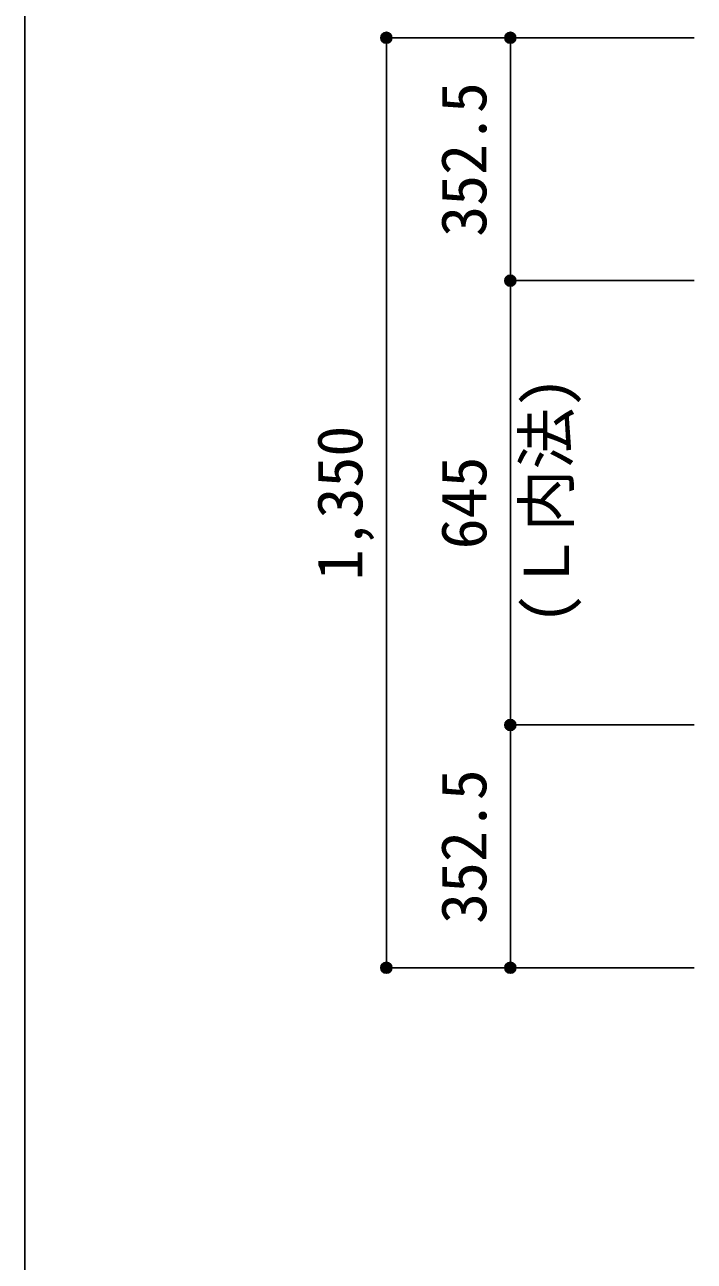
# Model space of a CAD drawing. Units: millimetres at full size, sheet at 1:30. Extents: x -5973 to 5954, y -4195 to 4201.
# Drawn here: x -5973 to -5001, y -2776 to -981 of the extents above; entities that cross this region are included whole.
import ezdxf
from ezdxf.enums import TextEntityAlignment as Align

# ---------------------------------------------------------------- set-up
doc = ezdxf.new("R2010")
doc.units = ezdxf.units.MM
doc.header["$LTSCALE"] = 30
doc.header["$PDMODE"] = 32
doc.header["$PDSIZE"] = 15
for name, color, linetype in [('0-7_文字', 4, 'Continuous'), ('0-D_寸法', 4, 'Continuous'), ('F-0_枠', 6, 'Continuous')]:
    doc.layers.add(name, color=color, linetype=linetype)
doc.styles.add('ＭＳ ゴシック', font='')
doc.styles.get('ＭＳ ゴシック').set_extended_font_data('MS Gothic')

msp = doc.modelspace()

# ---------------------------------------------------------------- linework, layer by layer
at = {"layer": '0-D_寸法'}
for p, q in [((-5447.84, -2349.89), (-5447.84, -999.89)), ((-5447.84, -999.89), (-5267.84, -999.89)), ((-5267.84, -1352.39), (-5267.84, -999.89)), ((-5267.84, -999.89), (-5000.8, -999.89)), ((-5267.84, -1997.39), (-5267.84, -1352.39)), ((-5267.84, -1352.39), (-5000.8, -1352.39)), ((-5267.84, -2349.89), (-5267.84, -1997.39)), ((-5267.84, -1997.39), (-5000.8, -1997.39)), ((-5447.84, -2349.89), (-5267.84, -2349.89)), ((-5447.84, -2349.89), (-5267.84, -2349.89)), ((-5267.84, -2349.89), (-5000.8, -2349.89)), ((-5267.84, -2349.89), (-5000.8, -2349.89)), ((-5267.84, -2349.89), (-5000.8, -2349.89))]:
    msp.add_line(p, q, dxfattribs=at)
for centre, radius in [((-5447.84, -999.89), 8), ((-5447.84, -999.89), 7.2), ((-5447.84, -999.89), 6.4), ((-5447.84, -999.89), 5.6), ((-5447.84, -999.89), 4.8), ((-5447.84, -999.89), 4), ((-5447.84, -999.89), 3.2), ((-5447.84, -999.89), 2.4), ((-5447.84, -999.89), 1.6), ((-5447.84, -999.89), 0.8), ((-5267.84, -999.89), 8), ((-5267.84, -999.89), 7.2), ((-5267.84, -999.89), 6.4), ((-5267.84, -999.89), 5.6), ((-5267.84, -999.89), 4.8), ((-5267.84, -999.89), 4), ((-5267.84, -999.89), 3.2), ((-5267.84, -999.89), 2.4), ((-5267.84, -999.89), 1.6), ((-5267.84, -999.89), 0.8), ((-5267.84, -1352.39), 8), ((-5267.84, -1352.39), 7.2), ((-5267.84, -1352.39), 6.4), ((-5267.84, -1352.39), 5.6), ((-5267.84, -1352.39), 4.8), ((-5267.84, -1352.39), 4), ((-5267.84, -1352.39), 3.2), ((-5267.84, -1352.39), 2.4), ((-5267.84, -1352.39), 1.6), ((-5267.84, -1352.39), 0.8), ((-5267.84, -1997.39), 8), ((-5267.84, -1997.39), 7.2), ((-5267.84, -1997.39), 6.4), ((-5267.84, -1997.39), 5.6), ((-5267.84, -1997.39), 4.8), ((-5267.84, -1997.39), 4), ((-5267.84, -1997.39), 3.2), ((-5267.84, -1997.39), 2.4), ((-5267.84, -1997.39), 1.6), ((-5267.84, -1997.39), 0.8), ((-5447.84, -2349.89), 8), ((-5447.84, -2349.89), 8), ((-5447.84, -2349.89), 7.2), ((-5447.84, -2349.89), 7.2), ((-5447.84, -2349.89), 6.4), ((-5447.84, -2349.89), 6.4), ((-5447.84, -2349.89), 5.6), ((-5447.84, -2349.89), 5.6), ((-5447.84, -2349.89), 4.8), ((-5447.84, -2349.89), 4.8), ((-5447.84, -2349.89), 4), ((-5447.84, -2349.89), 4), ((-5447.84, -2349.89), 3.2), ((-5447.84, -2349.89), 3.2), ((-5447.84, -2349.89), 2.4), ((-5447.84, -2349.89), 2.4), ((-5447.84, -2349.89), 1.6), ((-5447.84, -2349.89), 1.6), ((-5447.84, -2349.89), 0.8), ((-5447.84, -2349.89), 0.8), ((-5267.84, -2349.89), 8), ((-5267.84, -2349.89), 8), ((-5267.84, -2349.89), 7.2), ((-5267.84, -2349.89), 7.2), ((-5267.84, -2349.89), 6.4), ((-5267.84, -2349.89), 6.4), ((-5267.84, -2349.89), 5.6), ((-5267.84, -2349.89), 5.6), ((-5267.84, -2349.89), 4.8), ((-5267.84, -2349.89), 4.8), ((-5267.84, -2349.89), 4), ((-5267.84, -2349.89), 4), ((-5267.84, -2349.89), 3.2), ((-5267.84, -2349.89), 3.2), ((-5267.84, -2349.89), 2.4), ((-5267.84, -2349.89), 2.4), ((-5267.84, -2349.89), 1.6), ((-5267.84, -2349.89), 1.6), ((-5267.84, -2349.89), 0.8), ((-5267.84, -2349.89), 0.8)]:
    msp.add_circle(centre, radius, dxfattribs=at)
at = {"layer": '0-D_寸法', "color": 7}
for p in [(-5447.84, -999.89), (-5267.84, -999.89), (-5267.84, -1352.39), (-5267.84, -1997.39), (-5447.84, -2349.89), (-5267.84, -2349.89), (-5267.84, -2349.89)]:
    msp.add_point(p, dxfattribs=at)
at = {"layer": 'F-0_枠'}
msp.add_line((-5972.88, 4201.15), (-5972.88, -4195.24), dxfattribs=at)

# ---------------------------------------------------------------- texts
at = {"layer": '0-7_文字', "style": 'ＭＳ ゴシック'}
msp.add_text('(Ｌ内法)', height=65.98, rotation=90, dxfattribs=at).set_placement((-5162.78, -1851.49), align=Align.BOTTOM_LEFT)
at = {"layer": '0-D_寸法', "style": 'ＭＳ ゴシック'}
for s, p in [('352.5', (-5282.84, -1288.64)), ('1,350', (-5462.84, -1787.39)), ('645', (-5282.84, -1742.39)), ('352.5', (-5282.84, -2286.14))]:
    msp.add_text(s, height=65.98, rotation=90, dxfattribs=at).set_placement(p, align=Align.BOTTOM_LEFT)

doc.saveas('drawing.dxf')
